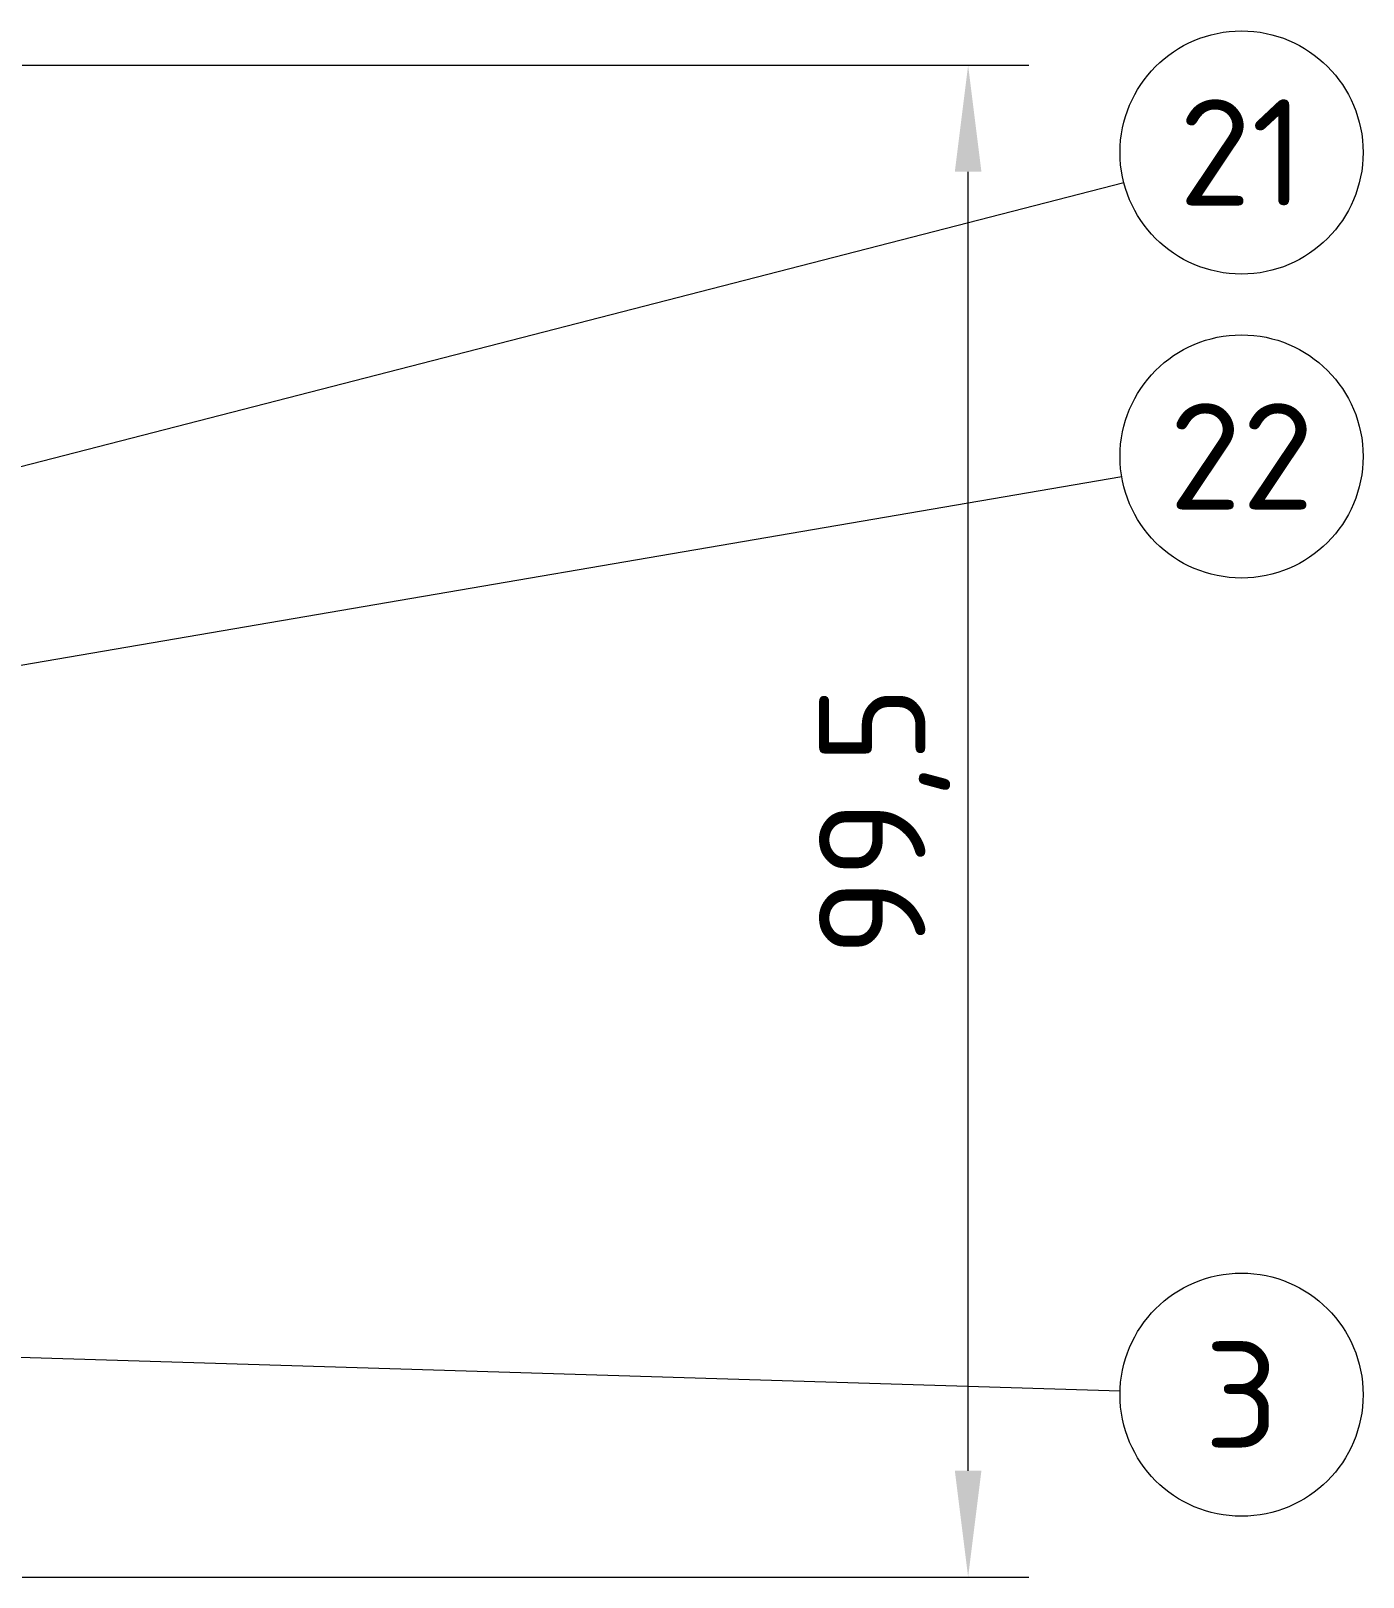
# Model space of a CAD drawing. Header units: millimetres. Extents: x 0 to 2382, y 0 to 420.
# Drawn here: x 193.6 to 237.4, y 173.4 to 224.2 of the extents above; entities that cross this region are included whole.
import ezdxf
from ezdxf.enums import TextEntityAlignment as Align

# ---------------------------------------------------------------- set-up
doc = ezdxf.new("R2010")
doc.units = ezdxf.units.MM
for name, color, linetype, lineweight in [('04-COTA', 3, 'CONTINUOUS', 18), ('06-TEXTO', 7, 'CONTINUOUS', 25), ('08-FINA', 5, 'CONTINUOUS', 18)]:
    doc.layers.add(name, color=color, linetype=linetype, lineweight=lineweight)
doc.styles.add('ISO3098', font='isocpeur.ttf')
doc.dimstyles.new('FLAMA-IRAM', dxfattribs={"dimtxt": 3.5, "dimasz": 3.5, "dimexe": 2, "dimexo": 1.5, "dimgap": 1, "dimtad": 1, "dimdec": 1, "dimtxsty": 'ISO3098', "dimblk": 'IRAM_FLECHA', "dimblk1": 'IRAM_FLECHA', "dimblk2": 'IRAM_FLECHA', "dimcen": 2.5, "dimclrd": 256, "dimclre": 256, "dimclrt": 256, "dimazin": 3, "dimtfac": 1, "dimtmove": 0, "dimatfit": 3, "dimlwd": 18, "dimlwe": 18})

# ---------------------------------------------------------------- blocks, each defined once
blk = doc.blocks.new('IRAM_FLECHA')
blk.add_solid([(0, 0), (-1, 0.125), (-1, -0.125)])

msp = doc.modelspace()

# ---------------------------------------------------------------- linework, layer by layer
at = {"layer": '08-FINA'}
for p, q in [((229.531, 219.235), (160.77, 201.548)), ((229.462, 209.557), (182.666, 201.548)), ((229.407, 179.484), (171.62, 181.238))]:
    msp.add_line(p, q, dxfattribs=at)
for centre in [(233.405, 220.232), (233.405, 210.232), (233.405, 179.363)]:
    msp.add_circle(centre, 4, dxfattribs=at)

# ---------------------------------------------------------------- texts
at = {"layer": '06-TEXTO', "style": 'ISO3098'}
for s, p in [('21', (233.405, 220.232)), ('22', (233.405, 210.232)), ('3', (233.405, 179.363))]:
    msp.add_text(s, height=3.5, dxfattribs=at).set_placement(p, align=Align.MIDDLE_CENTER)

# ---------------------------------------------------------------- dimensions: what is measured, and where the dimension line sits
at = {"layer": '04-COTA'}
msp.add_linear_dim(base=(224.405, 173.363), p1=(191.77, 173.363), p2=(191.77, 223.1), angle=90, dimstyle='FLAMA-IRAM', override={"dimlfac": 2}, dxfattribs=at).render()

doc.saveas('drawing.dxf')
